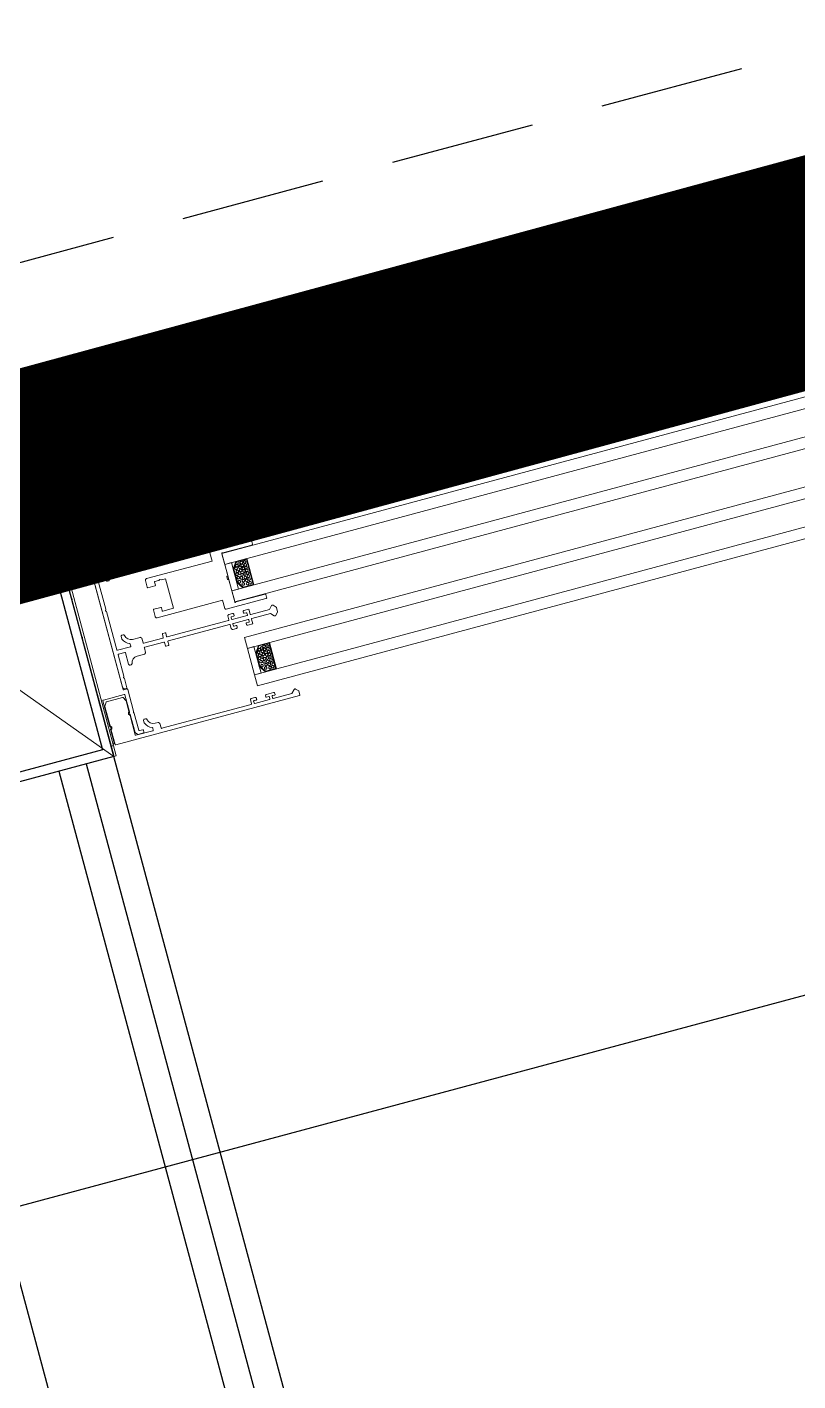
# Model space of a CAD drawing. Header units: centimetres. Extents: x 405564 to 502064, y 46284 to 60634.
# Drawn here: x 461656.3 to 461690.2, y 48761.2 to 48820.6 of the extents above; entities that cross this region are included whole.
import ezdxf
from ezdxf.xclip import XClip

# ---------------------------------------------------------------- set-up
doc = ezdxf.new("R2010")
doc.units = ezdxf.units.CM
doc.header["$XCLIPFRAME"] = 0
for name, pattern in [('ACAD_ISO03W100', [30, 12, -18]), ('CENTER', [2, 1.25, -0.25, 0.25, -0.25]), ('HIDDEN', [9.524999999999999, 6.35, -3.175])]:
    doc.linetypes.add(name, pattern=pattern)
doc.layers.get('0').update_dxf_attribs({"color": 8, "lineweight": 9})
for name, color, linetype, lineweight in [('0-KRCN-MİMARİ-220526', 8, 'Continuous', 9), ('D_Merkez', 8, 'Continuous', 13), ('IEM_MP_TARAMA-MEVCUT BİNA', 8, 'Continuous', 9), ('PN_Aluminyum', 8, 'Continuous', 15)]:
    doc.layers.add(name, color=color, linetype=linetype, lineweight=lineweight)
for name, color, linetype in [('AS_DUV', 8, 'Continuous'), ('AS_GOR_YAKIN2', 8, 'Continuous'), ('AS_PRFL_CELIK', 8, 'Continuous'), ('AS_PYZ_BINA', 8, 'Continuous'), ('AS_TA_HIDDEN', 8, 'HIDDEN')]:
    doc.layers.add(name, color=color, linetype=linetype)

# ---------------------------------------------------------------- blocks, each defined once
blk = doc.blocks.new('*U140')
for points in [[(-6, 0), (-6, -3685.809353673829), (-11, -3685.809353673829), (-11, 0)], [(10.99999999999955, 0), (10.99999999999955, -3685.809353673829), (5.999999999999545, -3685.809353673829), (5.999999999999545, 0)], [(6, -3680.809353673828), (3, -3682.809353673829), (-3, -3682.809353673829), (-6, -3680.809353673828), (-6, -3675.809353673828), (6, -3675.809353673829)], [(5.699999999999818, -3680.648798546282), (2.909167308679571, -3682.509353673829), (-2.90916730868048, -3682.509353673829), (-5.699999999999818, -3680.648798546282), (-5.699999999999818, -3676.109353673828), (5.699999999999818, -3676.109353673828)], [(-6, -3685.809353673829), (-6, -3682.809353673829), (5.999999999999091, -3682.809353673829), (6, -3685.809353673829)]]:
    blk.add_lwpolyline(points, close=True)
for centre in [(-4.757147358145176, -3678.382829150805), (-4.671570263688864, -3677.16009362238), (-3.291897065781086, -3678.369572278389), (-2.979247192636649, -3677.16009362238), (-1.875552513299681, -3678.628168501196), (-1.652266490908005, -3677.16009362238), (-0.3842791922138531, -3678.382829150805), (-0.1971390269050062, -3677.16009362238), (1.007467834169802, -3677.16009362238), (1.090470686962362, -3678.382829150805), (2.208936314827042, -3677.16009362238), (2.2708634361652, -3678.382829150805), (3.471229689906068, -3677.16009362238), (3.605983356284014, -3678.567360368002), (4.795534596505604, -3677.16009362238), (4.913138037260524, -3678.538162395747), (-4.393322521834307, -3680.257018225128), (-3.016088734327241, -3681.600883540043), (-2.996169455119798, -3679.747641051756), (-1.567952181008422, -3680.295114553843), (-1.179588238378528, -3681.600883540043), (-0.369706467769447, -3679.674329881545), (0.4621117474580387, -3681.768866863675), (0.6322948438005369, -3680.561535799328), (1.64350618796152, -3679.747641051756), (1.659288595034468, -3681.298927275546), (3.007506677500714, -3679.747641051756), (3.008436939845524, -3681.474543109055), (4.071415590849938, -3680.861758190205), (4.571637255765381, -3679.714045661175)]:
    blk.add_circle(centre, 0.5599477635287258)
blk = doc.blocks.new('18x50 Panel Profili İçi boş')
for p, q in [((-13.17104995103546, 14.10011357626445), (-13.17104995103546, -3.899886423734415)), ((-11.45250001080421, 14.60011357626331), (-12.67104995103546, 14.60011357626331)), ((-11.15250001080494, 1.015954622042686), (-11.15250001080494, 14.30011357626245)), ((11.15040012985264, 14.3001135762629), (11.15040012985264, 1.015954621228133)), ((12.66895007003404, 14.60011357626308), (11.45040012985373, 14.60011357626308)), ((13.16893906699624, -3.899880305073111), (13.16893906699624, 14.10011969492484)), ((-0.9500000003463356, 0.599999999999909), (-10.8781950003163, 0.5999999999978138)), ((-0.750000000347427, 0.1999999999995907), (-0.750000000347427, 0.3999999999998636)), ((0.5500000003448804, 0), (-0.5500000003466994, -2.273736754432321e-13)), ((0.750000000343789, 0.4000000000000909), (0.750000000343789, 0.1999999999995907)), ((10.87609511930373, 0.599999999999909), (0.9500000003445166, 0.599999999999909)), ((-12.67104995103364, -4.399886423734415), (-8.90104995106958, -4.399886423733302)), ((-8.90104995106958, -4.399886423733302), (-8.90104995106958, -34.19619505504625)), ((8.898939067024912, -4.399880305074224), (12.66893906699806, -4.399880305073111)), ((8.898939067024912, -34.19618893638517), (8.898939067024912, -4.399880305074223)), ((-7.003574374270102, -28.7125514759316), (-6.734919447484572, -28.22788515832281)), ((-6.734919447484572, -29.19721779354086), (-7.003574374270102, -28.7125514759316)), ((-6.70357437426901, -28.10668275326134), (-6.70357437426901, -26.21618895605215)), ((-6.70357437426901, -26.21618895605215), (6.701323165820213, -26.21618895605554)), ((-6.70357437426901, -31.04721632584983), (-6.70357437426901, -29.31842019860255)), ((6.701323165820213, -26.21618895605554), (6.701323165820213, -31.04720285309895)), ((-8.201049951070672, -34.89619505504629), (-5.151049951073219, -34.89619505504652)), ((-5.164133940133979, -31.22998270267863), (-6.44049038520825, -31.29687370953843)), ((-4.901049951073219, -34.64619505504652), (-4.901049951073219, -31.47964008636723)), ((4.898939067030369, -31.47963396770683), (4.898939067030369, -34.64618893638544)), ((5.14893906702855, -34.89618893638499), (8.19893906703146, -34.89618893638544)), ((6.438239176759453, -31.29686023678732), (5.16202305609113, -31.229976584018))]:
    blk.add_line(p, q)
for centre, radius, start, end in [((-12.67104995103546, 14.10011357626399), 0.4999999999992041, 90.00000000000001, 179.9999999999479), ((-11.45250001080421, 14.30011357626267), 0.3000000000005514, 359.9999999999565, 90), ((11.45040012985373, 14.3001135762629), 0.3000000000001819, 90, 180), ((12.66893906703444, 14.10011357638382), 0.5000000000001252, 0.0007011331548296909, 89.99873914912183), ((-11.07827768624884, 0.7343871382561247), 0.1953754886484885, 127.9911788025409, 307.991178802582), ((-11.35250000072119, 1.016019642274387), 0.2000000004853259, 320.3363171360905, 0), ((-10.8714541725476, 0.4001136291744842), 0.1999999999998223, 90, 115.646040468716), ((-0.9500000003463356, 0.3999999999998636), 0.2000000000000454, 0, 90), ((-0.5500000003466994, 0.1999999999995907), 0.1999999999998181, 180, 270), ((0.5500000003448804, 0.1999999999995907), 0.1999999999996476, 270, 0), ((0.9500000003445166, 0.4000000000000909), 0.1999999999998181, 90, 180), ((10.86935429159712, 0.4001136291742569), 0.2000000000000507, 64.3539595313122, 90), ((11.07617780529836, 0.7343871382561247), 0.1953754886485038, 232.008821197418, 52.00882119741802), ((11.35040011976889, 1.016019642274841), 0.2000000004855916, 180.0000000000651, 219.6636828643926), ((-12.67104995103364, -3.899886423734188), 0.5000000000001705, 180.0000000000261, 270), ((12.66893906699624, -3.899880305073111), 0.5000000000000284, 270.0000000002084, 0), ((-6.95357437426901, -28.10668275326134), 0.2499999999997245, 330.9999999999778, 0), ((-6.95357437426901, -29.3184201986021), 0.2499999999997777, 359.9999999998958, 28.99999999997664), ((-8.201049951070672, -34.19619505504647), 0.7000000000000453, 179.9999999999814, 270), ((-6.45357437426901, -31.04721632585029), 0.2499999999997234, 179.9999999998958, 273.0000000000115), ((-5.151049951073219, -31.479640086367), 0.2499999999998101, 359.9999999999479, 93.00000000000878), ((-5.151049951073219, -34.64619505504652), 0.25, 270, 0), ((5.148939067030369, -31.47963396770683), 0.2500000000001762, 86.99999999999663, 180), ((5.14893906702855, -34.64618893638522), 0.2499999999998011, 180.0000000000521, 270), ((6.451323165820213, -31.04720285309872), 0.2499999999999774, 266.9999999999939, 359.9999999999479), ((8.19893906703146, -34.19618893638517), 0.7000000000002731, 270, 0)]:
    blk.add_arc(centre, radius, start, end)
blk = doc.blocks.new('19x84 Yandikme Tekli Kanal Profili İçi boş')
for p, q in [((-41.96650635359947, 17.67596189432879), (-41.07216878630061, 19.22500000000582)), ((-40.85566243535504, 19.35000000000582), (-33.54433756995059, 19.35000000000582)), ((-33.3278312190032, 19.22500000000582), (-32.43349365170616, 17.67596189432879)), ((-42.00000000265209, 8.774679434485734), (-42.00000000265209, 17.55096189432879)), ((-32.40000000265172, 17.55096189432879), (-32.40000000265172, 12.77467943448573)), ((-42.00000000265209, 0.25), (-42.00000000265209, 6.825320565523725)), ((-32.40000000265172, 10.82532056552373), (-32.40000000265172, 2.050000000006548)), ((-27.19077004682003, 6.122845457839503), (-27.19077004682003, 7.200818841645741)), ((-26.69077004682003, 7.700818841645741), (-26.15487166195817, 7.700818841645741)), ((41.75000000265391, 0), (-41.75000000265209, 0)), ((-32.15000000265172, 1.800000000006548), (-24.44073614490844, 1.800372774046991)), ((-24.19077003303937, 2.050372771751427), (-24.19077003303937, 2.963731123623802)), ((-22.69077004682003, 4.70081884164756), (-21.25355339324597, 4.700818841645741)), ((-21.07677669794975, 4.627595536941953), (-20.72322330735551, 4.27404214634953)), ((-20.65000000265172, 4.097265451051499), (-20.65000000265172, 2.050000000006548)), ((-20.40000000265172, 1.800000000006548), (20.19999999734682, 1.800000000006548)), ((20.44999999734682, 2.050000000006548), (20.44999999734682, 3.750000000025466)), ((20.94999999734682, 4.250000000025466), (22.64999999729116, 4.250000000025466)), ((21.64999997562154, 2.800567147001857), (21.64999997562154, 2.050000000006548)), ((22.89999999737847, 3.050567147001857), (21.89999997562154, 3.050567147001857)), ((21.89999997562154, 1.800000000006548), (28.59999999734828, 1.800000000006548)), ((23.14999999737847, 3.750000000025466), (23.14999999737847, 3.300567147001857)), ((27.34999999731917, 3.300567147001857), (27.34999999731917, 3.750000000025466)), ((28.60000001907429, 3.050567147001857), (27.59999999731917, 3.050567147001857)), ((27.84999999731917, 4.250000000025466), (31.0500000190732, 4.250000000025466)), ((28.85000001907611, 2.050000000006548), (28.85000001907429, 2.800567147001857)), ((30.05000001907501, 2.804200125046918), (30.05000001907501, 2.049200125058633)), ((31.30000001907138, 3.054200125046918), (30.3000000190732, 3.054200125046918)), ((30.30000001907501, 1.799200125056814), (38.75269927289494, 1.799194196393797)), ((31.5500000190732, 3.750000000025466), (31.5500000190732, 3.304200125046918)), ((38.75269927289494, 1.799194196393796), (40.14040341540567, 3.186898310177639)), ((40.85345099396363, 3.180855960630652), (41.92974709843475, 2.067446174320139)), ((42.00000000265391, 1.893690651952056), (42.00000000265391, 0.25))]:
    blk.add_line(p, q)
for centre, radius, start, end in [((-40.85566243535504, 19.10000000000628), 0.2499999999996164, 89.99999999999999, 150.0000000000278), ((-33.54433756995059, 19.10000000000446), 0.2500000000011846, 30.00000000012475, 90), ((-41.75000000265209, 17.55096189433107), 0.2499999999992638, 150.0000000005973, 180.0000000005211), ((-32.20000000265281, 11.80000000000564), 0.6999999999995397, 125.6853347126385, 234.3146652873615), ((-32.90000000265172, 12.77467943448664), 0.5000000000001295, 305.6853347125622, 359.9999999998958), ((-32.65000000265172, 17.55096189432788), 0.2500000000001734, 2.084153871669414e-10, 30.00000000024291), ((-41.50000000265209, 8.774679434484824), 0.49999999999922, 179.9999999998958, 234.3146652871469), ((-41.50000000265209, 6.825320565524635), 0.4999999999990173, 125.6853347128531, 180.0000000001043), ((-42.20000000265281, 7.800000000004729), 0.7000000000006595, 305.6853347125951, 54.31466528740488), ((-32.90000000265354, 10.82532056552373), 0.5000000000016996, 0, 54.31466528732933), ((-26.69077004682003, 7.200818841645741), 0.4999999999999999, 90, 180), ((-26.69077004682185, 6.122845457837684), 0.4999999999984175, 179.9999999997916, 201.5289044053703), ((-26.15487166195635, 7.200818841645741), 0.5000000000000236, 8.21321070184274, 90.00000000020843), ((-22.69077004682003, 7.700818841647333), 2.999999999999661, 188.2132107017548, 270), ((-41.75000000265209, 0.25), 0.25, 180, 270), ((-32.15000000265172, 2.050000000006548), 0.25, 180, 270), ((-22.69077004681822, 7.700818841645514), 4.800000000001599, 201.5289044055559, 249.7244952667205), ((-24.44077003303937, 2.050372771750972), 0.2500000000007368, 270.0077665875351, 1.042366193360067e-10), ((-24.44077003303755, 2.963731123622892), 0.2499999999992286, 2.084344704950301e-10, 69.72449526709033), ((-21.25355339324597, 4.450818841645741), 0.2499999999999407, 45, 90), ((-20.90000000265354, 4.097265451051726), 0.2500000000020228, 359.9999999999479, 44.99999999996315), ((-20.40000000265172, 2.050000000006548), 0.25, 180, 270), ((20.19999999734682, 2.050000000006548), 0.25, 270, 0), ((20.94999999734682, 3.750000000025466), 0.4999999999999999, 90, 180), ((21.89999997562154, 2.800567147001857), 0.25, 90, 180), ((21.89999997562154, 2.050000000006548), 0.25, 180, 270), ((22.64999999737847, 3.750000000025011), 0.5000000000004547, 5.211020790109826e-11, 90.00000001000517), ((22.89999999737847, 3.300567147001857), 0.25, 270, 0), ((27.84999999731917, 3.750000000025466), 0.4999999999999999, 90, 180), ((27.59999999731917, 3.300567147001857), 0.25, 180, 270), ((28.60000001907429, 2.800567147001857), 0.25, 0, 90), ((28.60000001907611, 2.05000000000723), 0.2500000000007963, 269.9999950203485, 359.9999999998437), ((30.30000001907501, 2.804200125047601), 0.2499999999993179, 90.00000000041689, 180.0000000001563), ((30.30000001907683, 2.049200125057951), 0.2500000000011369, 179.9999999998437, 269.9999999995831), ((31.0500000190732, 3.750000000025466), 0.4999999999999999, 0, 90), ((31.3000000190732, 3.304200125048283), 0.2500000000013642, 269.9999999995831, 359.9999999996874), ((40.49395680234375, 2.833344915924499), 0.500000000002252, 44.02897747628362, 134.9999994072714), ((41.75000000265391, 0.25), 0.25, 270, 0), ((41.75000000265572, 1.893690651938414), 0.2499999999982772, 3.126612474065896e-09, 44.02897748593004)]:
    blk.add_arc(centre, radius, start, end)
blk = doc.blocks.new('61x74 Yandikme İkili Kanal Profili İçi boş')
for p, q in [((5.226233386727472, 33.61647287930509), (5.225625512668557, 32.5384996668904)), ((6.262413559146808, 34.11588865203066), (5.726515259488224, 34.11619084755011)), ((11.16088597437556, 31.11893544704753), (9.723669320799672, 31.11893544704708)), ((11.6912160602642, 30.69215875175087), (11.33766266966995, 31.04571214234511)), ((11.76443936496798, 28.46719130876545), (11.76443936496798, 30.5153820564542)), ((52.85443938666504, 30.16665515777822), (52.85443938666504, 28.4666551577584)), ((55.05443938669487, 30.66665515777777), (53.35443938666504, 30.66665515777822)), ((55.55443938669487, 29.71722230475598), (55.55443938669487, 30.16665515777777)), ((59.75443938109674, 30.16665513346061), (59.75443938109674, 29.71722228043836)), ((62.45443930864349, 30.6666552188926), (60.25443938109674, 30.66665513346061)), ((62.45443930864349, 28.46665511517449), (62.45443930864349, 30.6666552188926)), ((0, 26.13437016637545), (0, -26.13437016637545)), ((0.3050715197859972, 27.46714765502065), (0.0797852306986897, 26.69363328849204)), ((1.502289451369506, 25.22003428554626), (1.502617793496029, 25.80229966245906)), ((1.542510249852057, 26.08136731900186), (1.817799415282934, 27.02656520597702)), ((1.80212620047314, 24.96840237381639), (1.752148435491108, 24.96989334916589)), ((3.677074017814448, 24.96734508210739), (1.80212620047314, 24.96840237381639)), ((4.797005555188662, 27.55873410299773), (3.91208989511324, 25.13170754589419)), ((7.973187865110958, 28.21492300045566), (5.737069064380194, 28.21618395814539)), ((8.223843596850202, 29.37769412649914), (8.223328801490425, 28.46478198457817)), ((11.6912160602642, 23.94343183367437), (11.33766266966995, 23.58987844308058)), ((11.76443936496798, 26.16839927665978), (11.76443936496798, 24.12020852897103)), ((52.62080361733751, 28.217191308765), (12.01443936496798, 28.21719130876545)), ((52.60443938666504, 26.41839927665978), (12.01443936496798, 26.41839927665978)), ((52.85443938666504, 24.46839927663996), (52.85443938666504, 26.16839927665978)), ((55.05443938669487, 23.96839927663996), (53.35443938666504, 23.96839927663996)), ((54.05443936493793, 28.4666551577584), (54.05443936493793, 29.21722230475598)), ((54.05443936493793, 26.16839927665978), (54.05443936493793, 25.4178321296622)), ((61.02080363352798, 28.217191308765), (54.28807513426364, 28.21719130876545)), ((54.30443936493793, 29.46722230475598), (55.30443938669487, 29.46722230475598)), ((61.00443940843979, 26.41839927665978), (54.30443936493793, 26.41839927665978)), ((54.30443936493793, 25.1678321296622), (55.30443938669487, 25.1678321296622)), ((55.55443938669487, 24.9178321296622), (55.55443938669487, 24.46839927663996)), ((59.75443938109674, 24.46839930095757), (59.75443938109674, 24.91783215397936)), ((60.00443938109674, 29.46722228043836), (61.00443940285368, 29.46722228043836)), ((60.00443938109674, 25.16783215397936), (61.00443940285368, 25.16783215397936)), ((62.45443930864349, 23.96839921552558), (60.25443938109674, 23.96839930095757)), ((61.25443940285368, 29.21722228043836), (61.25443940285186, 28.46665513344169)), ((61.25443940285368, 25.41783215397936), (61.25443940285368, 26.16839930097649)), ((62.45443930864349, 26.16839931924369), (62.45443930864349, 23.96839921552558)), ((71.15672683337684, 28.21719130876848), (62.68807442881371, 28.21719130876363)), ((71.15619083181988, 26.41839931924381), (62.70443930864349, 26.41839931924324)), ((71.15619083181988, 26.41839931924381), (72.5448360555747, 25.02975386864)), ((72.54483612597687, 29.60530057263077), (71.15672683337684, 28.21719130876848)), ((74.33417980903323, 28.48584843673643), (73.25788370453665, 29.59925822307969)), ((73.25788363468382, 25.03579615256831), (74.33417984165499, 26.14920583985895)), ((74.40443276183578, 26.3229613557437), (74.40443294490615, 28.31209307867402)), ((1.804439364968857, 23.16839927665933), (1.804439364968857, 8.778408941309863)), ((4.973669320799672, 23.41839927665933), (2.054439364968857, 23.41839927665933)), ((5.223669320799672, 21.01665513837725), (5.223669320799672, 23.16839927665933)), ((6.259567705663358, 20.51665513837725), (5.723669320799672, 20.51665513837725)), ((11.16088597437556, 23.5166551383777), (9.723669320799672, 23.51665513837634)), ((1.775176263181493, 8.661041050613676), (1.554441489173769, 8.245899319313594)), ((1.554441489173769, 8.245899319313594), (1.775176263181493, 7.830757588013967)), ((1.804439364968857, 7.713389697317325), (1.804439364968857, -9.67660072334047)), ((5.223669318182147, -5.602829968500828), (5.223669318182147, -4.524856584694589)), ((5.723669318180328, -4.024856584694589), (6.259567703044013, -4.024856584694589)), ((2.049999999999272, -11.72530499863751), (4.969229955831906, -11.72530499863797)), ((2.054472899144457, -9.9266007199667), (7.973702917499395, -9.925806707322863)), ((8.22366938070445, -9.675806711065889), (8.22366938070445, -8.761944320720886)), ((9.723669318182147, -7.024856584694135), (13.16088597175622, -7.024856584694589)), ((13.33766266705425, -7.098079889397468), (13.69121605764667, -7.451633279990801)), ((13.76443936234864, -7.628409975287468), (13.76443936234864, -9.676600722976673)), ((14.0099999999984, -11.72530499863706), (22.75, -11.72530499863706)), ((14.01443936234864, -9.926600722975309), (22.7544393623466, -9.926600722975763)), ((23.0044393623466, -9.676600722976218), (23.0044393623466, -8.176600722976218)), ((23.2544393623466, -7.926600722976218), (24.2544393623466, -7.926600722976218)), ((24.5044393623466, -8.176600722976673), (24.5044393623466, -9.676600722976673)), ((24.75, -11.72530499863706), (52.60000002169545, -11.72530499863706)), ((24.7544393623466, -9.926600722976673), (52.60443938404569, -9.926600722976218)), ((52.85443938404569, -9.676600722976218), (52.85443938404569, -7.975355191963445)), ((53.35443938404569, -7.475355191963445), (55.05443938404642, -7.475355191963445)), ((54.05443938404824, -8.921600722988387), (54.05443938404824, -9.67530499863733)), ((54.29999999997017, -11.72530499863751), (61.00000004345929, -11.72530499863751)), ((55.30443938405006, -8.671600722988842), (54.30443938405006, -8.671600722988387)), ((54.30443938404824, -9.92530499863733), (61.00443936009469, -9.92530499863733)), ((55.55443938404642, -7.975355191964354), (55.55443938404824, -8.421600722988842)), ((59.75443936009469, -8.421600699035935), (59.75443936009469, -7.971600699036117)), ((61.00443936009469, -8.671600699035935), (60.00443936009469, -8.671600699035935)), ((60.25443936009469, -7.471600699036117), (62.45443930864349, -7.471600699036117)), ((61.25443936009469, -9.67530499863733), (61.25443936009469, -8.921600699035935)), ((62.45443930864349, -7.471600699036117), (62.45443930864349, -9.676600680617412)), ((62.70438472941714, -11.72660068840287), (71.15608881688226, -11.72475466401978)), ((62.70443930864349, -9.926600680616048), (71.15619071702733, -9.926600680615474)), ((71.15608881688226, -11.72475466401978), (72.54483607911607, -13.1135018975051)), ((72.54483612597687, -8.537955300417252), (71.15619071702733, -9.926600680615474)), ((74.33417980903323, -9.657407436312496), (73.25788370453301, -8.543997649966968)), ((74.4044326663643, -11.82029423926224), (74.4044326663643, -9.83116291018905)), ((1.799999999999272, -21.58279537664112), (1.799999999999272, -11.97530499863751)), ((5.219229955830087, -11.97530499863751), (5.219229955831906, -17.1253049986376)), ((5.719229955831906, -17.62530499863715), (6.255128340693773, -17.62530499863715)), ((9.719229955831906, -14.62530499863715), (13.15644660940598, -14.62530499863669)), ((13.33322330470401, -14.55208169393381), (13.68677669529643, -14.19852830334048)), ((13.7599999999984, -14.02175160804381), (13.7599999999984, -11.97530499863706)), ((23, -11.97530499863706), (23, -13.47530499863706)), ((23.25, -13.72530499863706), (24.25, -13.72530499863706)), ((24.5, -13.47530499863706), (24.5, -11.97530499863706)), ((52.85000002169545, -11.97530499863706), (52.85000002169545, -13.67530499865688)), ((53.35000002169545, -14.17530499865688), (55.05000002172528, -14.17530499865688)), ((54.04999999997017, -12.72587214563509), (54.04999999997017, -11.97530499863751)), ((55.30000002172528, -12.97587214563509), (54.29999999997017, -12.97587214563509)), ((55.55000002172528, -13.67530499865688), (55.55000002172528, -13.22587214563509)), ((59.75000002170418, -13.22587214563509), (59.75000002170418, -13.68160067944973)), ((61.00000004345929, -12.97587214563509), (60.00000002170418, -12.97587214563509)), ((60.25000002170418, -14.18160067944973), (62.45443933749084, -14.18160067945004)), ((61.25000004345929, -11.97530499863751), (61.25000004345929, -12.72587214563509)), ((62.45443933749084, -14.18160067945004), (62.45443933749084, -11.97660067945753)), ((73.25788365767585, -13.10745954795402), (74.33417976217424, -11.99404976161304)), ((1.550002124204184, -22.11530499863738), (1.770736898213727, -21.7001632673373)), ((1.770736898215546, -22.53044672993747), (1.550002124204184, -22.11530499863738)), ((1.799999999999272, -26.88437016637499), (1.799999999999272, -22.64781462063365)), ((1, -27.13437016637499), (1.549999999999272, -27.13437016637499))]:
    blk.add_line(p, q)
for centre, radius, start, end in [((5.725625433171444, 32.53821771463345), 0.4999999999986034, 179.9676906495922, 201.4965950551151), ((5.726233307230359, 33.61619092704723), 0.4999999999999691, 89.96769064948799, 179.967690649488), ((9.72651462351132, 34.11393522948674), 4.799999999999023, 201.4965950550539, 249.6921857495389), ((6.262131606888943, 33.61588873152868), 0.4999999999990589, 8.180901351162511, 89.96769064948795), ((9.726514623509502, 34.11393522948993), 2.999999999998584, 188.1809013512839, 209.5864870727274), ((9.723669320801491, 34.11893544704753), 3.000000000000236, 209.696362813403, 269.9999999999653), ((11.16088597437738, 30.86893544705117), 0.2499999999960787, 45.00000000022111, 90.00000000041689), ((11.51443936496798, 30.51538205645329), 0.2500000000004897, 2.084281093856672e-10, 45.00000000022107), ((53.35443938666504, 30.16665515777822), 0.4999999999999999, 90, 180), ((55.05443938669487, 30.16665515777777), 0.4999999999999999, 0, 90), ((55.30443938669487, 29.71722230475598), 0.25, 270, 0), ((60.25443938109674, 30.16665513346061), 0.4999999999999999, 90, 180), ((60.00443938109674, 29.71722228043836), 0.25, 180, 270), ((72.89838951291313, 29.25174717837626), 0.5000000000026127, 44.02897747576908, 134.9999994070135), ((1.999999999998181, 26.13437016637772), 1.999999999998626, 163.7617836412238, 180.0000000000651), ((1.061435467534466, 27.24685643049861), 0.7877909907170613, 343.7617836411908, 163.7617836411591), ((1.75228941162095, 25.21989330941733), 0.2499999999999848, 179.967690649488, 269.9676906492795), ((2.502617634501803, 25.80173575794151), 0.9999999999999424, 163.7617836410487, 179.9676906493838), ((3.67721499394429, 25.21734504235883), 0.2500000000000619, 269.9676906492796, 339.9676906494732), ((5.736505159866283, 27.21618411714007), 0.9999999999994362, 89.96769064959219, 159.9676906495579), ((7.9733288412408, 28.46492296070619), 0.2499999999994158, 269.9676906492795, 359.9676906496962), ((7.973843636598758, 29.37783510262807), 0.2500000000004984, 359.967690649488, 69.69218574970199), ((11.51443936496798, 24.12020852897149), 0.2500000000004093, 314.9999999998526, 359.9999999998958), ((12.01443936496798, 28.46719130876545), 0.25, 180, 270), ((12.01443936496798, 26.16839927665978), 0.25, 90, 180), ((52.60443938666504, 26.16839927665978), 0.25, 0, 90), ((52.60443938666504, 28.46665515775885), 0.2500000000009291, 273.7530887569129, 359.9999999998958), ((53.35443938666504, 24.46839927663996), 0.4999999999999999, 180, 270), ((54.30443936493793, 29.21722230475598), 0.25, 90, 180), ((54.30443936493793, 28.46665515775885), 0.2500000000000503, 180.0000000001043, 266.2469112426643), ((54.30443936493793, 26.16839927665978), 0.25, 90, 180), ((54.30443936493793, 25.4178321296622), 0.25, 180, 270), ((55.05443938669487, 24.46839927663996), 0.4999999999999999, 270, 0), ((55.30443938669487, 24.9178321296622), 0.25, 0, 90), ((60.00443938109674, 24.91783215397936), 0.25, 90, 180), ((60.25443938109674, 24.46839930095757), 0.4999999999999999, 180, 270), ((61.00443940285368, 29.21722228043836), 0.25, 0, 90), ((61.00443940285368, 26.16839927666024), 0.2499999999995459, 5.57287408013616e-06, 89.99999871975642), ((61.00443940285368, 25.41783215397936), 0.25, 270, 0), ((61.00443940285368, 28.46665515775749), 0.2499999999995278, 273.7530887573494, 359.9999944272301), ((62.70443930864712, 28.4666551151754), 0.2500000000027447, 180.0000000002084, 266.2467621466259), ((62.70443930864349, 26.16839931924324), 0.25, 90, 179.9999999998958), ((72.8983894750454, 25.3833072303546), 0.499999999998565, 224.999995320112, 315.971017251122), ((74.15443294490615, 28.31209267471195), 0.2500000000003132, 9.258128820623881e-05, 44.0290538734824), ((74.15443276183578, 26.32296137875301), 0.2500000000000551, 315.9710172509721, 359.9999947266554), ((2.054439364968857, 23.16839927665933), 0.25, 90, 180), ((4.973669320799672, 23.16839927665933), 0.25, 0, 90), ((5.723669320799672, 21.01665513837725), 0.4999999999999999, 180, 270), ((6.259567705663358, 21.01665513837679), 0.4999999999992083, 270, 351.786789298312), ((9.723669320799672, 20.51665513837679), 2.99999999999959, 90.00000000000001, 171.7867892982495), ((11.16088597437556, 23.76665513837406), 0.2499999999966278, 270, 315.0000000001474), ((1.554439364968857, 8.778408941313955), 0.2500000000004496, 331.9999999990042, 359.999999999062), ((1.554439364967038, 7.713389697313232), 0.2500000000017874, 9.379837422197688e-10, 28.0000000008922), ((5.723669318182147, -4.52485658469368), 0.4999999999992042, 90.00000000020843, 180.0000000001043), ((5.723669318182147, -5.602829968502647), 0.4999999999995562, 179.9999999997916, 201.5289044053422), ((9.723669318180328, -4.02485658469368), 4.799999999999527, 201.5289044055895, 249.7244958562598), ((6.259567703045832, -4.524856584695499), 0.5000000000007628, 8.213210701945867, 90.0000000002084), ((9.723669318182147, -4.024856584694589), 2.999999999999492, 188.2132107017247, 270), ((2.049999999999272, -11.97530499863751), 0.25, 90, 180), ((2.054439363844722, -9.676600723340925), 0.249999998875095, 179.9999999998957, 270.0076857246158), ((4.969229955831906, -11.9753049986366), 0.2499999999986358, 359.9999999997916, 90), ((7.97366938219966, -9.675806711066343), 0.2499999985060676, 270.0076857246272, 1.042366193360067e-10), ((7.973669380702631, -8.761944320723615), 0.250000000001863, 6.253224948131791e-10, 69.72449585666345), ((13.16088597175803, -7.274856584695499), 0.2500000000009581, 45.00000000029478, 90.00000000041689), ((13.51443936235046, -7.628409975285194), 0.2499999999982275, 359.9999999994789, 44.9999999997052), ((14.0099999999984, -11.97530499863706), 0.25, 90, 180), ((14.01443936235046, -9.676600722974854), 0.2500000000004547, 180.0000000004169, 269.9999999995831), ((22.75, -11.97530499863706), 0.25, 0, 90), ((22.7544393623466, -9.676600722975763), 0.25, 270, 359.9999999998958), ((23.2544393623466, -8.176600722976673), 0.2500000000001137, 90, 179.9999999998958), ((24.2544393623466, -8.176600722976218), 0.25, 359.9999999998958, 90), ((24.75, -11.97530499863706), 0.25, 90, 180), ((24.7544393623466, -9.676600722976673), 0.25, 180, 270), ((52.60000002169545, -11.97530499863706), 0.25, 0, 90), ((52.60443938404569, -9.676600722976218), 0.25, 270, 0), ((53.35443938404569, -7.975355191962535), 0.4999999999990904, 90, 180.0000000001043), ((54.29999999997017, -11.97530499863751), 0.25, 90, 180), ((54.30443938405006, -8.921600722989297), 0.2500000000007958, 90, 179.9999999997916), ((54.30443938404824, -9.67530499863733), 0.25, 180, 270), ((55.05443938404642, -7.975355191963445), 0.5000000000001137, 359.9999999998958, 90), ((55.30443938404824, -8.421600722988842), 0.2499999999998863, 270.0000000004169, 0), ((60.25443936009469, -7.971600699036117), 0.4999999999999999, 90, 180), ((60.00443936009469, -8.421600699035935), 0.25, 180, 270), ((61.00000004345929, -11.97530499863751), 0.25, 0, 90), ((61.00443936009469, -8.921600699035935), 0.25, 0, 90), ((61.00443936009469, -9.67530499863733), 0.25, 270, 0), ((62.70443930864349, -9.676600680616502), 0.2499999999995453, 180.0000000002084, 270), ((62.70443933450952, -11.97660067945844), 0.2499999970187279, 90.01251456558032, 179.9999999997916), ((72.89838951291131, -8.89150869467403), 0.5000000000033783, 44.02897747621368, 134.9999994066819), ((74.15443266635884, -9.831162910192234), 0.250000000005037, 7.295365495060128e-10, 44.02896202393485), ((74.1544326663643, -11.82029423926042), 0.2500000000004534, 315.9710225237913, 359.9999999995831), ((5.719229955831906, -17.12530499863715), 0.4999999999998863, 180.0000000000521, 270), ((6.255128340693773, -17.12530499863624), 0.5000000000008257, 270, 351.7867892981355), ((9.719229955831906, -17.62530499863669), 2.999999999999492, 90, 171.7867892982753), ((13.15644660940779, -14.37530499863578), 0.2500000000011524, 269.9999999995831, 314.9999999997052), ((13.5099999999984, -14.02175160804518), 0.2500000000004095, 315.0000000004422, 3.126299219502471e-10), ((23.25, -13.47530499863706), 0.25, 180, 270), ((24.25, -13.47530499863706), 0.25, 270, 0), ((53.35000002169545, -13.67530499865688), 0.5000000000001137, 180, 270), ((54.29999999997017, -12.72587214563509), 0.25, 180, 270), ((55.05000002172528, -13.67530499865688), 0.4999999999999999, 270, 0), ((55.30000002172528, -13.22587214563509), 0.25, 0, 90), ((60.00000002170418, -13.22587214563509), 0.25, 90, 180), ((60.25000002170418, -13.68160067944973), 0.4999999999999999, 180, 270), ((61.00000004345929, -12.72587214563509), 0.25, 270, 0), ((72.89838946605232, -12.75994850325014), 0.5000000000026126, 225.0000005930234, 315.9710225241934), ((1.550000000001091, -21.58279537664066), 0.2499999999995427, 331.9999999997403, 359.9999999998958), ((1.550000000001091, -22.64781462063047), 0.2499999999982071, 359.9999999992705, 27.99999999932788), ((1.000000000001819, -26.13437016637408), 1.000000000000796, 180.0000000000782, 269.9999999998957), ((1.549999999999272, -26.88437016637499), 0.25, 270, 0)]:
    blk.add_arc(centre, radius, start, end)
blk = doc.blocks.new('11x116 Yandikme Profili İçi boş')
for p, q in [((0, 27.28463829415955), (0, 57.94251392400042)), ((0.25, 58.19251392400042), (0.6964466094068484, 58.19251392400042)), ((0.8732233047012414, 58.11929061929709), (1.726776695295484, 57.26573722870376)), ((1.799999999999272, 57.08896053340709), (1.799999999999272, 50.99467701494746)), ((11.80000000000291, 46.99467701495018), (11.80000000000291, 55.188960533407)), ((11.87322330470488, 55.36573722870367), (12.72677669529912, 56.219290619297)), ((12.90355339059533, 56.29251392400033), (15.34999999999854, 56.29251392400033)), ((13.59999999999854, 54.54251392400033), (13.59999999999854, 44.15702553895721)), ((15.34999999999854, 54.79251392400033), (13.84999999999854, 54.79251392400033)), ((15.59999999999854, 56.04251392400033), (15.59999999999854, 55.04251392400033)), ((1.799999999999272, 49.79467701494718), (1.799999999999272, 32.90751392398602)), ((11.80000000000291, 32.90751392398602), (11.80000000000291, 45.794677014944)), ((13.57071754100616, 44.03962124988971), (13.34999999999854, 43.62467701492574)), ((13.34999999999854, 43.62467701492574), (13.57071754100616, 43.20973277996177)), ((13.59999999999854, 43.09232849089426), (13.59999999999854, 21.9910735013998)), ((2.049999999999272, 32.65751392398602), (11.55000000000291, 32.65751392398602)), ((0, 9.27653601633915), (0, 26.03153841353037)), ((0.237594385544071, 26.77545624454137), (0.02926310178736458, 27.16727040346336)), ((0.02926310178554559, 26.14890630422701), (0.237594385544071, 26.54072046314855)), ((11.59999999999491, 19.69751392398371), (11.59999999999491, -35.35748607603114)), ((15.20000000000073, 19.94751392398371), (11.84999999999491, 19.94751392398371)), ((15.20000000000073, 20.24751392398343), (15.20000000000073, 19.94751392398371)), ((0, -8.023436135709971), (0, 8.023436135709971)), ((0.237594385544071, 8.767353966720975), (0.02926310178736458, 9.159168125642964)), ((0.02926310178554559, 8.140804026406158), (0.237594385544071, 8.532618185328147)), ((0, -35.98093613571723), (0, -9.276536016339605)), ((0.237594385540433, -8.532618185328602), (0.0292631017837266, -8.140804026406613)), ((0.0292631017837266, -9.159168125642964), (0.237594385540433, -8.76735396672143)), ((11.84999999999491, -35.60748607603114), (13.34999999999854, -35.60748607603114)), ((0, -57.78748607601824), (0, -37.23403601634686)), ((0.237594385544071, -36.4901181853354), (0.02926310178736458, -36.09830402641387)), ((0.02926310178554559, -37.11666812565022), (0.237594385544071, -36.72485396672869)), ((1.80000000000291, -37.85748607603387), (1.80000000000291, -49.64464916698012)), ((11.54999999999927, -37.60748607603387), (2.05000000000291, -37.60748607603387)), ((11.79999999999927, -45.64464916698148), (11.79999999999927, -37.85748607603387)), ((13.59999999999854, -35.85748607603114), (13.59999999999854, -45.71230064294946)), ((11.79999999999927, -55.03393268544028), (11.79999999999927, -46.84464916698039)), ((13.57071754100616, -45.82970493201651), (13.34999999999854, -46.24464916698093)), ((13.34999999999854, -46.24464916698093), (13.57071754100616, -46.6595934019449)), ((13.59999999999854, -46.77699769101241), (13.59999999999854, -54.38748607603361)), ((1.80000000000291, -50.84464916698039), (1.80000000000291, -56.93393268542945)), ((0.6964466094141244, -58.03748607601824), (0.25, -58.03748607601824)), ((1.726776695297303, -57.11070938072567), (0.8732233047085174, -57.96426277131445)), ((12.7267766952973, -56.06426277133028), (11.87322330470306, -55.21070938073694)), ((15.34999999999854, -56.13748607603361), (12.9035533905917, -56.13748607603361)), ((13.84999999999854, -54.63748607603361), (15.34999999999854, -54.63748607603361)), ((15.59999999999854, -54.88748607603361), (15.59999999999854, -55.88748607603361))]:
    blk.add_line(p, q)
for centre, radius, start, end in [((0.25, 57.94251392400042), 0.25, 90, 180), ((0.6964466094068484, 57.94251392400315), 0.2499999999973007, 44.99999999992632, 90), ((1.549999999999272, 57.08896053340663), 0.2500000000002848, 1.041949713647448e-10, 45.00000000014737), ((12.05000000000291, 55.18896053340882), 0.2499999999993632, 135.0000000005159, 180.0000000004169), ((12.90355339059533, 56.04251392400079), 0.2499999999994357, 90, 135), ((13.84999999999854, 54.54251392400033), 0.25, 90, 180), ((15.34999999999854, 56.04251392400033), 0.25, 0, 90), ((15.34999999999854, 55.04251392400033), 0.25, 270, 0), ((2.049999999999272, 50.994677014947), 0.2500000000000066, 179.9999999998958, 247.3801350518553), ((2.049999999999272, 49.79467701494764), 0.2499999999999968, 112.6198649481447, 180.0000000001043), ((1.799999999999272, 50.39467701494755), 0.3999999999998461, 292.6198649479803, 67.38013505199466), ((11.79999999999563, 46.39467701494709), 0.3999999999999597, 112.619864947399, 247.3801350526009), ((11.55000000000291, 46.99467701495064), 0.2500000000001465, 292.6198649472146, 359.9999999998958), ((11.55000000000291, 45.79467701494355), 0.2500000000001367, 1.042204158021965e-10, 67.38013505278533), ((13.34999999999854, 44.15702553895767), 0.2500000000003646, 331.990551808398, 359.9999999998958), ((13.34999999999854, 43.09232849089381), 0.2500000000003645, 1.042204158021965e-10, 28.00944819160208), ((2.049999999999272, 32.90751392398602), 0.25, 180, 270), ((11.55000000000291, 32.90751392398602), 0.25, 270, 0), ((0.250000000001819, 27.2846382941641), 0.2500000000004709, 180.0000000010422, 208.0000000008922), ((0.250000000001819, 26.03153841352992), 0.2500000000004733, 152.0000000000397, 179.9999999998958), ((0.01685748732961656, 26.65808835384519), 0.2499999999998842, 331.999999999936, 27.999999999972), ((11.84999999999491, 19.69751392398371), 0.25, 90, 180), ((13.84999999999854, 21.9910735013998), 0.2500000000001981, 180, 265.082899664544), ((13.70000000000073, 20.24751392398252), 1.500000000000941, 3.47062126841299e-11, 85.08289966454538), ((0.250000000001819, 9.276536016343698), 0.2500000000004843, 180.0000000010422, 208.0000000008922), ((0.25, 8.023436135709517), 0.2499999999995748, 151.999999999936, 179.9999999998958), ((0.01685748732961656, 8.649986076024788), 0.2499999999998779, 331.999999999936, 27.999999999972), ((0.250000000001819, -8.0234361357127), 0.2500000000012671, 179.9999999993746, 207.9999999991204), ((0.250000000001819, -9.276536016336877), 0.2500000000012804, 152.0000000008795, 180.0000000006254), ((0.01685748732597858, -8.649986076025243), 0.2499999999998842, 332.000000000028, 28.00000000006401), ((11.84999999999491, -35.35748607603114), 0.25, 180, 270), ((13.34999999999854, -35.85748607603114), 0.25, 0, 90), ((0.250000000001819, -35.98093613571314), 0.2500000000013828, 180.0000000009379, 208.0000000008922), ((0.250000000001819, -37.23403601634732), 0.2500000000004867, 152.0000000000396, 179.9999999998957), ((0.01685748732961656, -36.60748607603205), 0.2500000000003623, 331.999999999936, 28.00000000006401), ((2.05000000000291, -37.85748607603387), 0.25, 90, 180), ((11.54999999999927, -37.85748607603387), 0.25, 0, 90), ((11.80000000000109, -46.24464916698093), 0.4000000000000122, 112.6198649482458, 247.3801350517541), ((11.54999999999927, -45.64464916698148), 0.2500000000001246, 292.6198649481446, 0), ((11.54999999999927, -46.84464916698039), 0.2500000000001246, 0, 67.38013505185539), ((13.35000000000036, -45.71230064294855), 0.2499999999994664, 331.9905518082022, 359.9999999997916), ((13.34999999999854, -46.77699769101287), 0.2500000000003645, 1.042204158021965e-10, 28.00944819160208), ((2.05000000000291, -49.64464916698194), 0.2499999999990971, 179.9999999995831, 247.3801350513503), ((2.05000000000291, -50.84464916697857), 0.2499999999990873, 112.6198649486497, 180.0000000004169), ((1.800000000001091, -50.24464916698025), 0.3999999999998504, 292.6198649479928, 67.38013505200719), ((0.25, -57.78748607601824), 0.25, 180, 270), ((0.6964466094123054, -57.78748607602074), 0.2499999999975137, 270.0000000004169, 315.0000000004053), ((1.55000000000291, -56.9339326854265), 0.250000000000702, 314.9999999992262, 359.9999999993226), ((12.05000000000109, -55.03393268543982), 0.2500000000002727, 180.0000000001043, 224.9999999998526), ((12.90355339059352, -55.88748607603634), 0.2499999999973129, 224.9999999996315, 269.9999999995831), ((13.84999999999854, -54.38748607603361), 0.25, 180, 270), ((15.34999999999854, -54.88748607603361), 0.25, 0, 90), ((15.34999999999854, -55.88748607603361), 0.25, 270, 0)]:
    blk.add_arc(centre, radius, start, end)
blk = doc.blocks.new('*U147')
at = {"ltscale": 40}
blk.add_lwpolyline([(0, 0), (0, 12), (10, 12), (10, 0)], close=True, dxfattribs=at)
at = {"layer": 'AS_PRFL_CELIK', "ltscale": 40}
blk.add_lwpolyline([(0.4, 0.4), (0.4, 11.6), (9.599999999999996, 11.6), (9.6, 0.3999999999999986)], close=True, dxfattribs=at)
at = {"layer": 'D_Merkez', "ltscale": 0.015}
for points in [[(0, 0), (10, 12)], [(0, 12), (10, 0)]]:
    blk.add_lwpolyline(points, dxfattribs=at)
blk = doc.blocks.new('A$C4b5fd50f')
for name, p, xscale, yscale, zscale, rotation in [('11x116 Yandikme Profili İçi boş', (-5.734596276655793, 780.030912653252), 0.1, 0.1, 0.1, 270), ('19x84 Yandikme Tekli Kanal Profili İçi boş', (-11.53834488429129, 775.6309126529377), 0.1, 0.1, 0.1, 270), ('19x84 Yandikme Tekli Kanal Profili İçi boş', (0.08465511567192152, 775.6309126529377), -0.1000000000000004, 0.1000000000000004, 0.1000000000000001, 90), ('61x74 Yandikme İkili Kanal Profili İçi boş', (-6.552064015239011, 778.8709126532194), 0.1, 0.1, 0.1, 270), ('18x50 Panel Profili İçi boş', (-5.728494189854246, 773.1909240102977), 0.1000000000000001, 0.1000000000000001, 0.1000000000000001, 180), ('18x50 Panel Profili İçi boş', (-5.728494189854246, 773.1909240102977), 0.1000000000000001, 0.1000000000000001, 0.1000000000000001, 180), ('18x50 Panel Profili İçi boş', (-1.913494189910125, 773.1909240102977), 0.1000000000000001, 0.1000000000000001, 0.1000000000000001, 180), ('*U140', (-9.543494189798366, 404.549988642917), -0.1000000000000001, 0.1000000000000001, 0.1000000000000001, 180), ('*U140', (-5.728494189854246, 404.549988642917), -0.1000000000000001, 0.1000000000000001, 0.1000000000000001, 180), ('*U140', (-1.913494189910125, 404.549988642917), -0.1000000000000001, 0.1000000000000001, 0.1000000000000001, 180)]:
    blk.add_blockref(name, p, dxfattribs=dict(xscale=xscale, yscale=yscale, zscale=zscale, rotation=rotation))
at = {"layer": 'AS_PRFL_CELIK', "rotation": 90}
blk.add_blockref('*U147', (0, 780.030912653252), dxfattribs=at)
blk = doc.blocks.new('A$Cbf573e9b')
at = {"layer": 'AS_PYZ_BINA'}
h = blk.add_hatch(dxfattribs=at)
h.set_pattern_fill('ANSI33', color=256, scale=49.99999999999998)
h.set_pattern_definition([(44.99999999999997, (452585.0784754627, -364295.7933286766), (-8.838834764831843, 8.838834764831846), []), (44.99999999999997, (452593.9173102126, -364295.7933286766), (-8.838834764831843, 8.838834764831846), [6.250000000000003, -3.125000000000001])])
h.paths.add_polyline_path([(-49.99999999906868, 3219.999999999942), (30.00000000093132, 3219.999999999884), (30.00000000093132, 3279.999999999884), (-49.99999999903957, 3279.999999999942)])
at = {"layer": 'AS_PYZ_BINA', "linetype": 'CENTER', "ltscale": 100}
blk.add_line((9.313225746154785e-10, -638.1065639050794), (9.313225746154785e-10, 5016.951762118493), dxfattribs=at)
blk.add_line((9.313225746154785e-10, -638.1065639050794), (9.313225746154785e-10, 5016.951762118493), dxfattribs=at)
at = {"layer": 'AS_PYZ_BINA'}
blk.add_lwpolyline([(-49.99999999906868, 3219.999999999942), (30.00000000093132, 3219.999999999884), (30.00000000093132, 3279.999999999884), (-49.99999999903957, 3279.999999999942)], close=True, dxfattribs=at)
blk = doc.blocks.new('M00$0$RUUVIP')
for p, q in [((-5.438749999999343, 19), (-5.438749999999343, 20.14000000000033)), ((-5.438749999999343, 20.14000000000033), (5.438750000001163, 20.14000000000033)), ((5.438750000001163, 19), (-5.438749999999343, 19)), ((-4.203749999998763, 20.14000000000033), (-3.253749999999852, 21.08999999999924)), ((-1.424999999999271, 19), (-1.424999999999271, 17.81460284918466)), ((1.42500000000109, 17.0498528491853), (1.42500000000109, 19)), ((3.253749999999852, 21.08999999999924), (4.203750000000582, 20.14000000000033)), ((5.438750000001163, 20.14000000000033), (5.438750000001163, 19)), ((-1.424999999999271, 17.81460284918466), (-1.899999999999636, 17.33960284918521)), ((-1.899999999999636, 17.33960284918521), (1.900000000001455, 16.66985284918428)), ((-1.899999999999636, 17.33960284918521), (-1.424999999999271, 16.95960284918419)), ((-1.424999999999271, 16.47510284918462), (-1.899999999999636, 16.00010284918517)), ((-1.899999999999636, 16.00010284918517), (1.900000000001455, 15.33035284918424)), ((-1.899999999999636, 16.00010284918517), (-1.424999999999271, 15.62010284918415)), ((-1.424999999999271, 15.13560284918458), (-1.899999999999636, 14.66060284918512)), ((-1.899999999999636, 14.66060284918512), (1.900000000001455, 13.99085284918419)), ((-1.899999999999636, 14.66060284918512), (-1.424999999999271, 14.2806028491841)), ((-1.424999999999271, 13.79610284918544), (-1.899999999999636, 13.32110284918508)), ((-1.899999999999636, 13.32110284918508), (1.900000000001455, 12.65135284918415)), ((-1.899999999999636, 13.32110284918508), (-1.424999999999271, 12.94110284918497)), ((-1.424999999999271, 12.4566028491854), (-1.899999999999636, 11.98160284918504)), ((-1.899999999999636, 11.98160284918504), (1.900000000001455, 11.3118528491841)), ((-1.899999999999636, 11.98160284918504), (-1.424999999999271, 11.60160284918493)), ((-1.424999999999271, 16.95960284918419), (-1.424999999999271, 16.47510284918462)), ((-1.424999999999271, 15.62010284918415), (-1.424999999999271, 15.13560284918458)), ((-1.424999999999271, 14.2806028491841), (-1.424999999999271, 13.79610284918544)), ((-1.424999999999271, 12.94110284918497), (-1.424999999999271, 12.4566028491854)), ((1.900000000001455, 16.66985284918428), (1.42500000000109, 17.0498528491853)), ((1.42500000000109, 16.19485284918482), (1.900000000001455, 16.66985284918428)), ((1.42500000000109, 15.71035284918525), (1.42500000000109, 16.19485284918482)), ((1.900000000001455, 15.33035284918424), (1.42500000000109, 15.71035284918525)), ((1.42500000000109, 14.85535284918478), (1.900000000001455, 15.33035284918424)), ((1.42500000000109, 14.37085284918521), (1.42500000000109, 14.85535284918478)), ((1.900000000001455, 13.99085284918419), (1.42500000000109, 14.37085284918521)), ((1.42500000000109, 13.51585284918474), (1.900000000001455, 13.99085284918419)), ((1.42500000000109, 13.03135284918517), (1.42500000000109, 13.51585284918474)), ((1.900000000001455, 12.65135284918415), (1.42500000000109, 13.03135284918517)), ((1.42500000000109, 12.17635284918469), (1.900000000001455, 12.65135284918415)), ((1.42500000000109, 11.69185284918512), (1.42500000000109, 12.17635284918469)), ((-1.424999999999271, 11.11710284918536), (-1.899999999999636, 10.64210284918499)), ((-1.899999999999636, 10.64210284918499), (1.900000000001455, 9.972352849184063)), ((-1.899999999999636, 10.64210284918499), (-1.424999999999271, 10.26210284918488)), ((-1.424999999999271, 9.777602849185312), (-1.899999999999636, 9.30260284918495)), ((-1.899999999999636, 9.30260284918495), (1.900000000001455, 8.632852849184928)), ((-1.899999999999636, 9.30260284918495), (-1.424999999999271, 8.922602849184843)), ((-1.424999999999271, 8.43810284918527), (-1.899999999999636, 7.963102849184907)), ((-1.899999999999636, 7.963102849184907), (1.900000000001455, 7.293352849184883)), ((-1.899999999999636, 7.963102849184907), (-1.424999999999271, 7.583102849184798)), ((-1.424999999999271, 7.098602849185228), (-1.899999999999636, 6.623602849184861)), ((-1.899999999999636, 6.623602849184861), (1.900000000001455, 5.953852849184841)), ((-1.899999999999636, 6.623602849184861), (-1.424999999999271, 6.243602849184753)), ((-1.424999999999271, 11.60160284918493), (-1.424999999999271, 11.11710284918536)), ((-1.424999999999271, 10.26210284918488), (-1.424999999999271, 9.777602849185312)), ((-1.424999999999271, 8.922602849184843), (-1.424999999999271, 8.43810284918527)), ((-1.424999999999271, 7.583102849184798), (-1.424999999999271, 7.098602849185228)), ((-1.424999999999271, 6.243602849184753), (-1.424999999999271, 0.8227241335953293)), ((-0.5855248920561279, 6.018343695220211), (-1.424999999999271, 6.243602849184753)), ((-0.5642712962162478, 0.8395562021460135), (-0.5855248920561279, 6.018343695220211)), ((1.900000000001455, 11.3118528491841), (1.42500000000109, 11.69185284918512)), ((1.42500000000109, 10.83685284918465), (1.900000000001455, 11.3118528491841)), ((1.42500000000109, 10.35235284918508), (1.42500000000109, 10.83685284918465)), ((1.900000000001455, 9.972352849184063), (1.42500000000109, 10.35235284918508)), ((1.42500000000109, 9.4973528491846), (1.900000000001455, 9.972352849184063)), ((1.42500000000109, 9.012852849185037), (1.42500000000109, 9.4973528491846)), ((1.900000000001455, 8.632852849184928), (1.42500000000109, 9.012852849185037)), ((1.42500000000109, 8.157852849184563), (1.900000000001455, 8.632852849184928)), ((1.42500000000109, 7.673352849184992), (1.42500000000109, 8.157852849184563)), ((1.900000000001455, 7.293352849184883), (1.42500000000109, 7.673352849184992)), ((1.42500000000109, 6.818352849184519), (1.900000000001455, 7.293352849184883)), ((1.42500000000109, 6.33385284918495), (1.42500000000109, 6.818352849184519)), ((1.900000000001455, 5.953852849184841), (1.42500000000109, 6.33385284918495)), ((1.42500000000109, 5.478852849185387), (1.900000000001455, 5.953852849184841)), ((-1.424999999999271, 0.8227241335953293), (0, 0)), ((0, 0), (-0.5642712962162478, 0.8395562021460135)), ((0, 0), (1.42500000000109, 0.8227241335953293)), ((1.42500000000109, 0.8227241335953293), (1.42500000000109, 5.478852849185387))]:
    blk.add_line(p, q)
blk.add_arc((0, 10.79599310247703), 10.79599310247749, 72.45919368770515, 107.5408063122947)
blk = doc.blocks.new('M00$0$A$C51F07F23')
at = {"rotation": 180}
blk.add_blockref('M00$0$RUUVIP', (5.438786149148654, 21.08998851681736), dxfattribs=at)
blk = doc.blocks.new('söve1')
at = {"layer": 'PN_Aluminyum'}
for points in [[(16.21396054327488, 0.2799999987473711), (17.46396054315846, 0.2799999987473711, -0.4142135624640211), (17.49396054330282, 0.2499999984866008), (17.49396054330282, 0.1499999988591298, -0.4142135624640211), (17.46396054327488, 0.1199999985983595), (-12.00000000005821, 0.1199999987147748), (-12, -1.455191522836685e-09), (-11.88000000000466, -1.455191522836685e-09), (-11.88000000006286, -1.396983861923218e-09), (17.46396054327488, -1.513399183750153e-09, 0.4142135623730951), (17.61396054329816, 0.1499999988591298), (17.61396054329816, 0.2499999984866008, 0.4142135623730951), (17.46396054327488, 0.3999999988591298), (16.21396054327488, 0.3999999988591298)], [(20.99999999662396, -7.459999999613501), (20.99999999662396, 0.5400000003864989), (15.90294641873334, 0.5400000003864989, 0.4142135624583382), (15.75294641871005, 0.3900000000139698), (15.75294641876826, 0.2899999994551763, 0.4142135622594374), (15.90294641879154, 0.1399999990826473), (16.75294641876826, 0.1399999990826473)], [(19.12893312098458, -7.788543042377569), (18.18024982284987, -8.104770808131434, 0.4142135577886095), (18.16127615689766, -8.142718139686622), (18.19289893365931, -8.237586470902897, 0.4142135638986938), (18.23084626544733, -8.25656013621483), (20.87999999662861, -7.373508893535472), (20.87999999662861, 0.4200000002747402), (15.90294641873334, 0.4200000002747402, 0.4142135628902368), (15.8729464187054, 0.3900000000139698), (15.8729464187636, 0.2899999994551763, 0.4142135618957333), (15.90294641896617, 0.259999999194406), (16.75294641876826, 0.259999999194406)], [(17.99999999662396, -5.390790019766428), (17.99999999662396, -7.809167243191041, 0.5119182941758833), (18.19743416178972, -7.951469737687148), (19.55900288309203, -7.497613497660495, -0.4142135638986935), (19.59695021505468, -7.51658716390375), (19.62857299169991, -7.611455493257381, -0.4142135577886091), (19.60959932574769, -7.649402825743891), (18.66091602755478, -7.965630591497757)], [(18.1199999966193, -5.390790019766428), (18.1199999966193, -7.809167243191041, 0.5119182941758833), (18.15948682965245, -7.837627742090262), (19.5210555511876, -7.38377150206361, -0.4142135615984261), (19.71079221070977, -7.47863983141724), (19.74241498747142, -7.573508161702193, -0.4142135624610261), (19.64754665765213, -7.763244821340777), (18.69886335945921, -8.079472587094642)], [(19.09098578908015, -7.674701046780683), (18.14230249094544, -7.990928812534548, 0.4142135623891427), (18.04743416118436, -8.180665472173132), (18.0790569378878, -8.275533802458085, 0.4142135615984261), (18.26879359740997, -8.370402131811716), (20.99999999662396, -7.459999999613501)]]:
    blk.add_lwpolyline(points, format="xyb", dxfattribs=at)
for points in [[(16.21396054327488, 0.2799999987473711), (16.21396054327488, 0.3999999988591298)], [(16.75294641876826, 0.259999999194406), (16.75294641876826, 0.1399999990826473)], [(-1.80443748831749e-09, -1.513399183750153e-09), (17.99999999668216, -1.513399183750153e-09)], [(18.1199999966193, -5.390790019766428), (17.99999999662396, -5.390790019766428)], [(19.12893312098458, -7.788543042377569), (19.09098578908015, -7.674701046780683)], [(18.69886335945921, -8.079472587094642), (18.66091602755478, -7.965630591497757)]]:
    blk.add_lwpolyline(points, dxfattribs=at)
for p, xscale, yscale, zscale, rotation in [((18.32899884827202, -5.963692719698884), -0.1000000000003642, 0.1000000000003642, 0.1000000000003638, 90), ((19.71926687611267, -8.063154345029034), -0.08000000000029103, 0.08000000000029103, 0.08000000000029102, 18.43494880680359)]:
    blk.add_blockref('M00$0$A$C51F07F23', p, dxfattribs=dict(at, xscale=xscale, yscale=yscale, zscale=zscale, rotation=rotation))
blk = doc.blocks.new('zeminkat_planı')
at = {"layer": 'AS_PYZ_BINA'}
for points in [[(18.00454597891076, 3210.030913686554), (-59.99999999909778, 3209.995452988282), (-59.99999999909778, 3267.5)], [(18.0039777316415, 3211.280913557363), (-58.74999999908323, 3211.246021364728), (-58.74999999906868, 3267.500000000029)], [(18.00340948445955, 3212.5309134282), (-57.49999999914144, 3212.496589741204), (-57.49999999912689, 3267.499999999971)]]:
    blk.add_lwpolyline(points, dxfattribs=at)
blk.add_blockref('A$Cbf573e9b', (-9.313225746154785e-10, 0))
at = {"xscale": -1, "rotation": 179.9999999999999}
blk.add_blockref('söve1', (30.00000000087311, 3210.030912653252), dxfattribs=at)
at = {"layer": 'PN_Aluminyum'}
blk.add_blockref('A$C4b5fd50f', (30, 2430), dxfattribs=at)
blk = doc.blocks.new('A$C85dec720')
ref = blk.add_blockref('zeminkat_planı', (7059, 383.0000000000582))
XClip(ref).set_block_clipping_path([(-9126.46979687817, -1655.3396659538848), (1140.0000000002328, 6527.619333315)])
blk = doc.blocks.new('OPK-site-surrounding-R01')
at = {"layer": 'IEM_MP_TARAMA-MEVCUT BİNA', "linetype": 'ACAD_ISO03W100', "ltscale": 5, "const_width": 10.00000000000001}
blk.add_lwpolyline([(21876.58333835006, -8538.934359431267), (21504.04571303725, -7155.311812639236), (17068.56968060136, -8358.591795444489), (17456.07941749692, -9736.840720772743)], dxfattribs=at)
blk = doc.blocks.new('A$C6A10300A')
at = {"layer": 'AS_DUV'}
ref = blk.add_blockref('A$C85dec720', (28900.96394336782, -17748.98357438718), dxfattribs=dict(at, rotation=105.0255580063709))
XClip(ref).set_block_clipping_path([(6220.336776927827, 6783.731372117298), (4126.407146474303, -1017.0000000051805), (7354.829823405089, -1883.5969356479472), (9448.759453858613, 5917.134436474531)])
at = {"layer": 'AS_GOR_YAKIN2'}
blk.add_lwpolyline([(23291.91122956836, -10974.51262942272), (24171.76439321786, -10738.33597855311), (24407.16329441388, -11615.29171136733), (23527.31013076438, -11851.46836223694)], close=True, dxfattribs=at)
at = {"layer": 'AS_TA_HIDDEN'}
blk.add_lwpolyline([(23313.96231262141, -10987.23071639313), (24159.04630624742, -10760.38706160618), (24387.1862104903, -11610.30010662435), (23542.1022168643, -11837.14376141129)], close=True, dxfattribs=at)
ref = blk.add_blockref('OPK-site-surrounding-R01', (5135.679684336006, -3851.453646793088))
XClip(ref).set_block_clipping_path([(-5135.679684336006, -9648.546353206897), (26364.320315663994, 3851.453646793103)])

msp = doc.modelspace()

# ---------------------------------------------------------------- block references
at = {"layer": '0-KRCN-MİMARİ-220526'}
msp.add_blockref('A$C6A10300A', (438064.0660104522, 60634.01622488972), dxfattribs=at)

doc.saveas('drawing.dxf')
